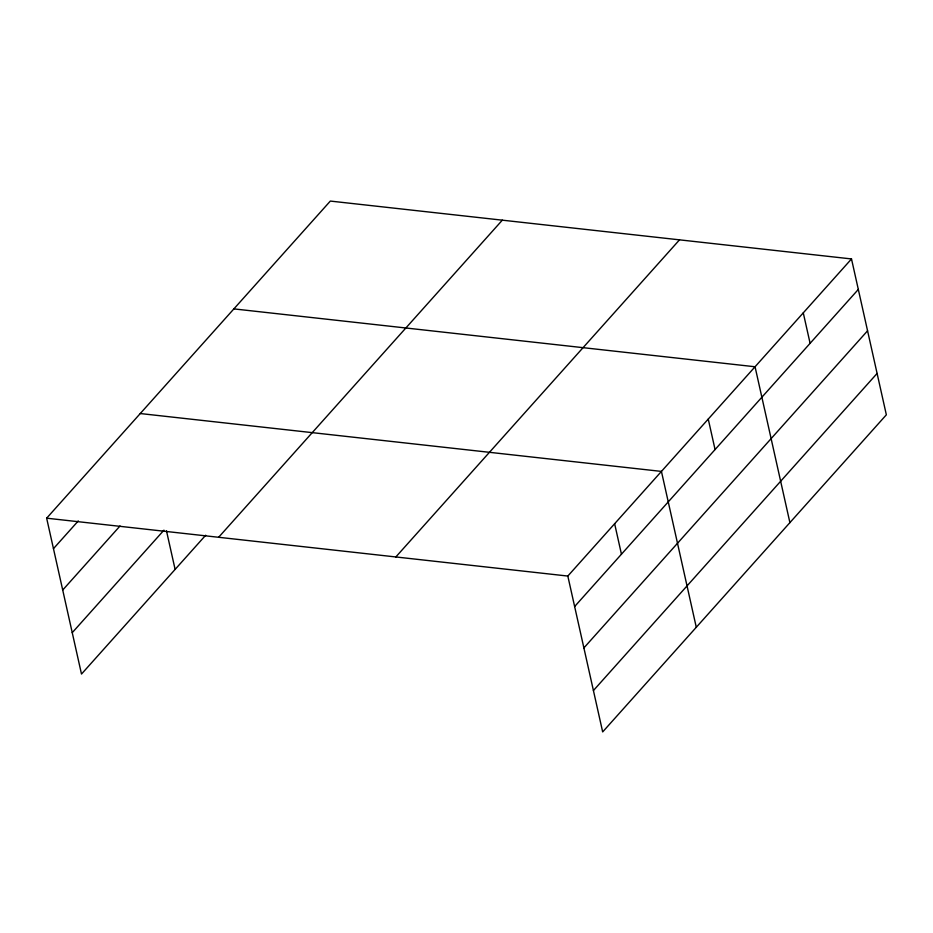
<?xml version="1.0" encoding="UTF-8"?>
<svg xmlns="http://www.w3.org/2000/svg" width="933" height="933" viewBox="0 0 933 933"><rect width="100%" height="100%" fill="white"/><g stroke="black" fill="none" stroke-linecap="round" stroke-linejoin="round"><path stroke-width="1.4" d="M205.68 535.239L81.498 674.058L46.65 518.188L330.329 201.073L851.502 258.942L886.35 414.812L602.671 731.927L567.824 576.058L851.502 258.942M53.461 548.662L78.302 520.906M62.709 590.041L120.03 525.979M72.238 632.679L163.951 530.166M218.637 537.28L502.316 220.165M395.837 556.954L679.516 239.839M574.635 606.532L858.325 289.417M583.895 647.91L867.573 330.795M593.423 690.548L877.102 373.433M233.88 308.893L755.054 366.762L789.901 522.632M140.265 413.541L661.439 471.41L696.286 627.279M46.65 518.188L567.824 576.058M803.278 312.847L810.101 343.332M708.252 419.08L715.063 449.554M614.637 523.728L621.448 554.202M166.471 530.795L175.112 569.41"/></g></svg>
